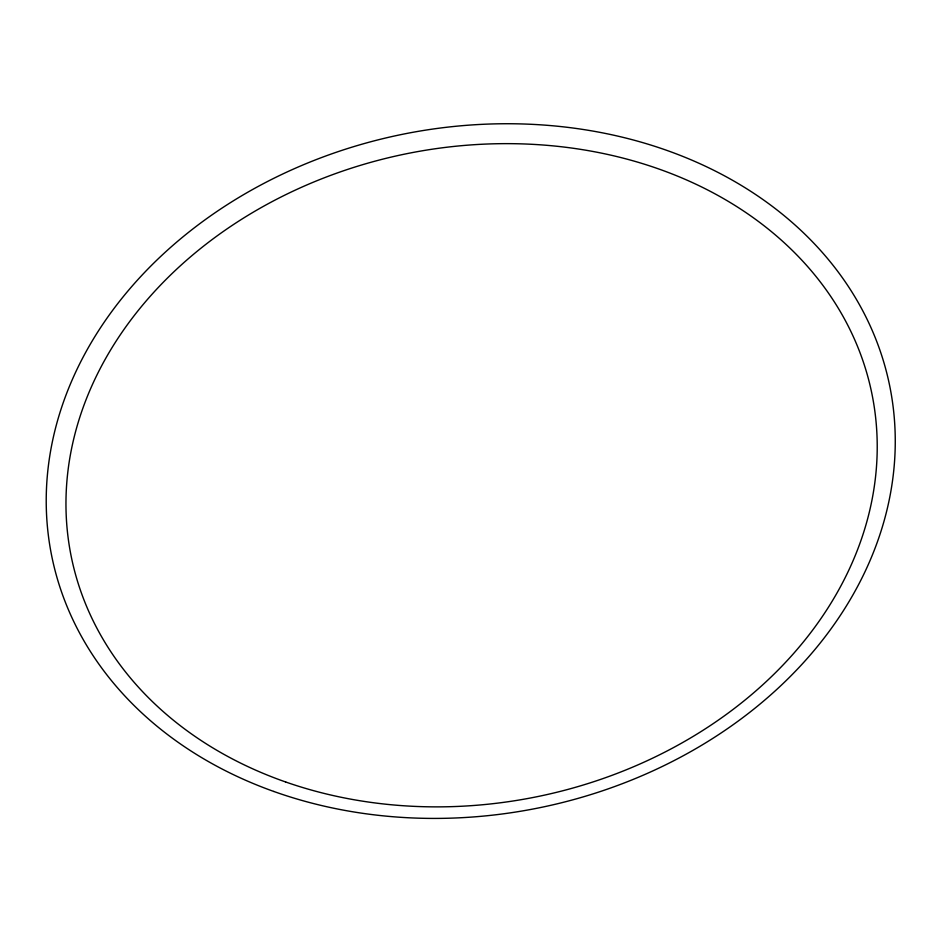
<?xml version="1.0" encoding="UTF-8"?>
<svg xmlns="http://www.w3.org/2000/svg" width="942" height="942" viewBox="0 0 942 942"><rect width="100%" height="100%" fill="white"/><g stroke="black" fill="none" stroke-linecap="round" stroke-linejoin="round"><path stroke-width="1.41" d="M273.816 791.468A427.538 343.618 -11.5 0 0 894.9 427.044A427.538 343.618 -11.5 0 0 243.495 194.711A427.538 343.618 -11.5 0 0 273.816 791.468M285.65 781.978A408.534 328.052 -11.5 0 0 876.767 431.083A408.534 328.052 -11.5 0 0 252.35 212.715A408.534 328.052 -11.5 0 0 285.65 781.978"/></g></svg>
